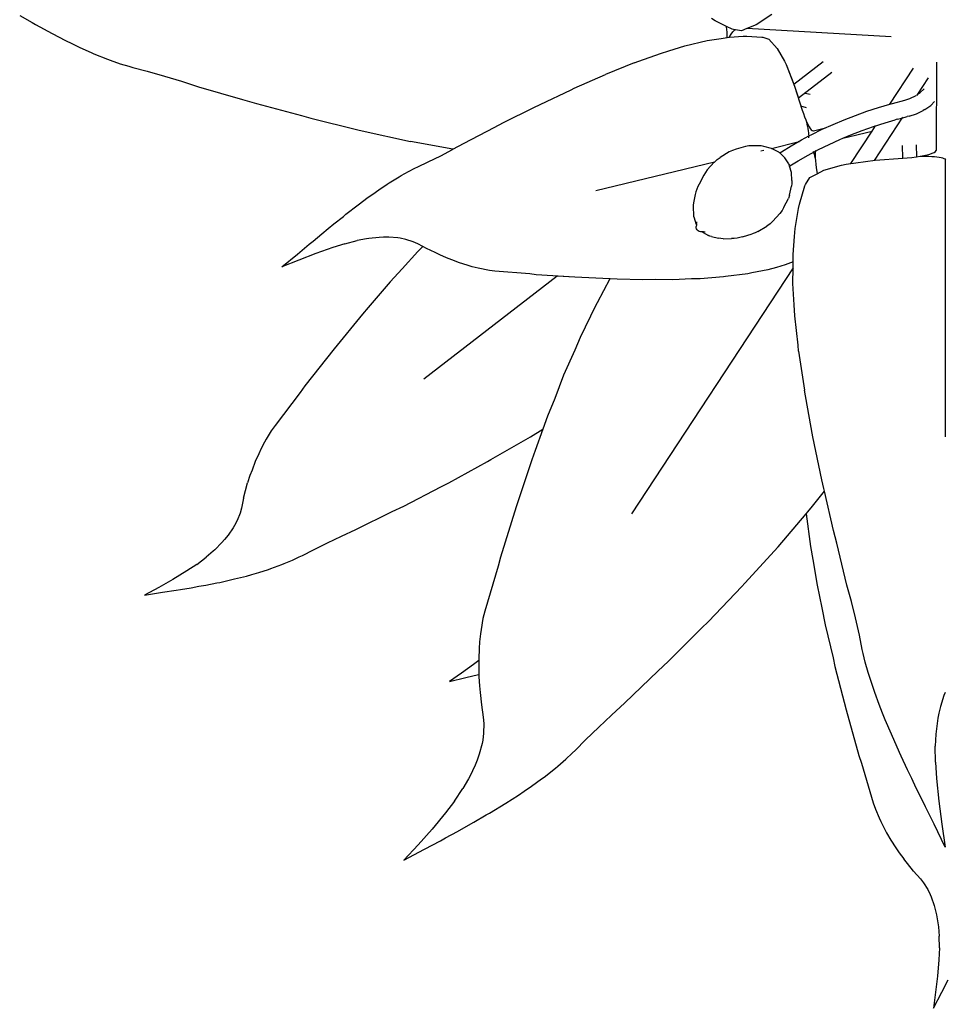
# Model space of a CAD drawing. Header units: metres. Extents: x 244.4 to 340.3, y -4.1 to 64.3.
# Drawn here: x 251.4077 to 251.7804, y 55.731 to 56.1288 of the extents above; entities that cross this region are included whole.
import ezdxf

# ---------------------------------------------------------------- set-up
doc = ezdxf.new("R2010")
doc.units = ezdxf.units.M
doc.layers.add('Edges', color=7, linetype='Continuous')

msp = doc.modelspace()

# ---------------------------------------------------------------- linework, layer by layer
at = {"layer": 'Edges'}
for p, q in [((251.40774, 56.13049), (251.41277, 56.12769)), ((251.41277, 56.12769), (251.4141, 56.12686)), ((251.68774, 56.12834), (251.68622, 56.12928)), ((251.69231, 56.12616), (251.68774, 56.12834)), ((251.7105, 56.13091), (251.7043, 56.12677)), ((251.4141, 56.12686), (251.42077, 56.12326)), ((251.69236, 56.12592), (251.69231, 56.12616)), ((251.69458, 56.12508), (251.69231, 56.12616)), ((251.69249, 56.12491), (251.69236, 56.12592)), ((251.69258, 56.12383), (251.69249, 56.12491)), ((251.6926, 56.12269), (251.69258, 56.12383)), ((251.69419, 56.12301), (251.69486, 56.12391)), ((251.69512, 56.12494), (251.69458, 56.12508)), ((251.69486, 56.12391), (251.69553, 56.12461)), ((251.69836, 56.1244), (251.69512, 56.12494)), ((251.69553, 56.12461), (251.69583, 56.12482)), ((251.70045, 56.12524), (251.69836, 56.1244)), ((251.7043, 56.12677), (251.70045, 56.12524)), ((251.75865, 56.12191), (251.70045, 56.12524)), ((251.42077, 56.12326), (251.42615, 56.12042)), ((251.42615, 56.12042), (251.42869, 56.11926)), ((251.67554, 56.11827), (251.68448, 56.1204)), ((251.68448, 56.1204), (251.69011, 56.12133)), ((251.69011, 56.12133), (251.69258, 56.1217)), ((251.69258, 56.1217), (251.6926, 56.12269)), ((251.69258, 56.1217), (251.69262, 56.12171)), ((251.69262, 56.12171), (251.69348, 56.12177)), ((251.69348, 56.12177), (251.69905, 56.12215)), ((251.69348, 56.12177), (251.69355, 56.12191)), ((251.69355, 56.12191), (251.69419, 56.12301)), ((251.69905, 56.12215), (251.70049, 56.12216)), ((251.70049, 56.12216), (251.7065, 56.12183)), ((251.7065, 56.12183), (251.70693, 56.12174)), ((251.70693, 56.12174), (251.7094, 56.12097)), ((251.7094, 56.12097), (251.71275, 56.11721)), ((251.42869, 56.11926), (251.43193, 56.11763)), ((251.43193, 56.11763), (251.4365, 56.11565)), ((251.4365, 56.11565), (251.43759, 56.11514)), ((251.66576, 56.11529), (251.66904, 56.11627)), ((251.66904, 56.11627), (251.67554, 56.11827)), ((251.71275, 56.11721), (251.71565, 56.11211)), ((251.43759, 56.11514), (251.44302, 56.11297)), ((251.44302, 56.11297), (251.44417, 56.11259)), ((251.44417, 56.11259), (251.44822, 56.11113)), ((251.65511, 56.11147), (251.65695, 56.11211)), ((251.65695, 56.11211), (251.66576, 56.11529)), ((251.71565, 56.11211), (251.7163, 56.1108)), ((251.71937, 56.10284), (251.73122, 56.112)), ((251.7768, 56.11177), (251.77676, 56.07632)), ((251.7768, 56.11177), (251.77678, 56.10031)), ((251.44822, 56.11113), (251.45167, 56.11013)), ((251.45167, 56.11013), (251.4533, 56.10962)), ((251.4533, 56.10962), (251.45898, 56.10813)), ((251.45898, 56.10813), (251.46603, 56.10615)), ((251.65511, 56.11147), (251.64355, 56.1068)), ((251.7163, 56.1108), (251.71937, 56.10284)), ((251.7163, 56.1108), (251.71964, 56.10214)), ((251.75803, 56.09481), (251.76757, 56.10932)), ((251.46603, 56.10615), (251.4728, 56.1041)), ((251.4728, 56.1041), (251.47971, 56.10188)), ((251.63091, 56.10122), (251.64355, 56.1068)), ((251.73464, 56.10758), (251.72122, 56.0972)), ((251.77349, 56.10543), (251.76894, 56.09849)), ((251.47971, 56.10188), (251.49746, 56.09678)), ((251.61724, 56.09477), (251.62978, 56.10067)), ((251.62978, 56.10067), (251.63091, 56.10122)), ((251.71964, 56.10214), (251.72122, 56.0972)), ((251.71964, 56.10214), (251.72274, 56.09244)), ((251.77025, 56.09952), (251.77183, 56.10102)), ((251.49746, 56.09678), (251.50301, 56.09509)), ((251.72396, 56.09932), (251.72597, 56.0988)), ((251.75915, 56.09513), (251.76404, 56.09642)), ((251.76404, 56.09642), (251.76609, 56.0971)), ((251.76609, 56.0971), (251.76867, 56.09836)), ((251.7689, 56.09843), (251.76879, 56.09826)), ((251.76908, 56.0987), (251.77025, 56.09952)), ((251.7745, 56.09437), (251.77607, 56.09588)), ((251.50301, 56.09509), (251.52117, 56.09023)), ((251.60251, 56.08743), (251.61476, 56.09348)), ((251.61476, 56.09348), (251.61724, 56.09477)), ((251.72457, 56.09339), (251.72225, 56.09399)), ((251.72274, 56.09244), (251.72323, 56.09104)), ((251.74419, 56.09034), (251.74882, 56.09197)), ((251.74882, 56.09197), (251.75354, 56.09349)), ((251.75354, 56.09349), (251.75803, 56.09481)), ((251.75803, 56.09481), (251.75915, 56.09513)), ((251.76878, 56.09099), (251.77142, 56.09228)), ((251.77214, 56.09273), (251.77142, 56.09228)), ((251.77214, 56.09273), (251.7745, 56.09437)), ((251.52117, 56.09023), (251.52496, 56.08916)), ((251.52496, 56.08916), (251.54387, 56.08453)), ((251.72323, 56.09104), (251.72372, 56.08974)), ((251.72372, 56.08974), (251.7242, 56.08854)), ((251.7242, 56.08854), (251.72468, 56.08747)), ((251.7242, 56.08854), (251.72444, 56.08767)), ((251.73522, 56.08672), (251.73966, 56.08859)), ((251.73966, 56.08859), (251.74419, 56.09034)), ((251.7631, 56.08959), (251.75171, 56.07223)), ((251.75619, 56.08737), (251.76017, 56.08853)), ((251.76098, 56.08877), (251.76017, 56.08853)), ((251.76098, 56.08877), (251.76287, 56.08924)), ((251.76287, 56.08924), (251.76507, 56.08982)), ((251.76587, 56.09006), (251.76507, 56.08982)), ((251.76587, 56.09006), (251.76878, 56.09099)), ((251.54387, 56.08453), (251.54563, 56.08408)), ((251.54563, 56.08408), (251.56506, 56.07985)), ((251.58663, 56.07919), (251.5988, 56.08543)), ((251.5988, 56.08543), (251.60251, 56.08743)), ((251.72444, 56.08767), (251.72467, 56.08677)), ((251.72467, 56.08677), (251.72486, 56.08588)), ((251.72468, 56.08747), (251.72515, 56.08652)), ((251.72486, 56.08588), (251.72504, 56.085)), ((251.72504, 56.085), (251.72518, 56.08416)), ((251.72515, 56.08652), (251.72559, 56.08572)), ((251.72518, 56.08416), (251.72528, 56.08337)), ((251.72559, 56.08572), (251.72602, 56.08506)), ((251.72602, 56.08506), (251.72642, 56.08456)), ((251.72642, 56.08456), (251.7268, 56.08421)), ((251.72661, 56.08264), (251.73086, 56.08474)), ((251.7268, 56.08421), (251.72718, 56.08405)), ((251.72729, 56.08403), (251.72718, 56.08405)), ((251.73159, 56.08507), (251.72729, 56.08403)), ((251.73086, 56.08474), (251.73522, 56.08672)), ((251.7322, 56.08522), (251.73159, 56.08507)), ((251.73916, 56.08114), (251.75093, 56.08399)), ((251.74235, 56.08248), (251.74687, 56.08423)), ((251.7424, 56.071), (251.75093, 56.08399)), ((251.74687, 56.08423), (251.75148, 56.08586)), ((251.75093, 56.08399), (251.75229, 56.08606)), ((251.75148, 56.08586), (251.75619, 56.08737)), ((251.75229, 56.08606), (251.75228, 56.08611)), ((251.58212, 56.07668), (251.56506, 56.07985)), ((251.71836, 56.07811), (251.72244, 56.08043)), ((251.72102, 56.07963), (251.72171, 56.07979)), ((251.72244, 56.08043), (251.72538, 56.08203)), ((251.72528, 56.08337), (251.72535, 56.08265)), ((251.72535, 56.08265), (251.72538, 56.08203)), ((251.72537, 56.0815), (251.72535, 56.08135)), ((251.72538, 56.0818), (251.72537, 56.0815)), ((251.72538, 56.08203), (251.72661, 56.08264)), ((251.72538, 56.08203), (251.72538, 56.08199)), ((251.73358, 56.07864), (251.73792, 56.08062)), ((251.73792, 56.08062), (251.73916, 56.08114)), ((251.7384, 56.08096), (251.7385, 56.08098)), ((251.73916, 56.08114), (251.74235, 56.08248)), ((251.57721, 56.0741), (251.58193, 56.07658)), ((251.58193, 56.07658), (251.58212, 56.07668)), ((251.58212, 56.07668), (251.58663, 56.07919)), ((251.69472, 56.07625), (251.69339, 56.0756)), ((251.69615, 56.0767), (251.69472, 56.07625)), ((251.69998, 56.07783), (251.69615, 56.0767)), ((251.70129, 56.07802), (251.69998, 56.07783)), ((251.70511, 56.07811), (251.70129, 56.07802)), ((251.7062, 56.07808), (251.70511, 56.07811)), ((251.7061, 56.07602), (251.70733, 56.07631)), ((251.70726, 56.07783), (251.7062, 56.07808)), ((251.71043, 56.07706), (251.70726, 56.07783)), ((251.71043, 56.07706), (251.72102, 56.07963)), ((251.71331, 56.07549), (251.71043, 56.07706)), ((251.71438, 56.07567), (251.71836, 56.07811)), ((251.72518, 56.07435), (251.72933, 56.07655)), ((251.72758, 56.07501), (251.72733, 56.07585)), ((251.72804, 56.07587), (251.72802, 56.07544)), ((251.72807, 56.07626), (251.72804, 56.07587)), ((251.72933, 56.07655), (251.73358, 56.07864)), ((251.76328, 56.07309), (251.76313, 56.07827)), ((251.76872, 56.07843), (251.76886, 56.07364)), ((251.77586, 56.07541), (251.77639, 56.07577)), ((251.77639, 56.07577), (251.77672, 56.07618)), ((251.77676, 56.07632), (251.77672, 56.07618)), ((251.57217, 56.0716), (251.57721, 56.0741)), ((251.6874, 56.07149), (251.68852, 56.07251)), ((251.68852, 56.07251), (251.6898, 56.07338)), ((251.69339, 56.0756), (251.6898, 56.07338)), ((251.71366, 56.0753), (251.71331, 56.07549)), ((251.71371, 56.07525), (251.71366, 56.0753)), ((251.71371, 56.07525), (251.71438, 56.07567)), ((251.71578, 56.0733), (251.71371, 56.07525)), ((251.71734, 56.07083), (251.71578, 56.0733)), ((251.71786, 56.07004), (251.72111, 56.07203)), ((251.72111, 56.07203), (251.72518, 56.07435)), ((251.72782, 56.07415), (251.72758, 56.07501)), ((251.72805, 56.07326), (251.72782, 56.07415)), ((251.72802, 56.07544), (251.72801, 56.07441)), ((251.72801, 56.07441), (251.72805, 56.07326)), ((251.72805, 56.07326), (251.72813, 56.07201)), ((251.72813, 56.07201), (251.72826, 56.07066)), ((251.74044, 56.07074), (251.75213, 56.07229)), ((251.75213, 56.07229), (251.76328, 56.07309)), ((251.76328, 56.07309), (251.76503, 56.07322)), ((251.76503, 56.07322), (251.7669, 56.0734)), ((251.7669, 56.0734), (251.76865, 56.07361)), ((251.76865, 56.07361), (251.76886, 56.07364)), ((251.76886, 56.07364), (251.77027, 56.07385)), ((251.77027, 56.07385), (251.77174, 56.07412)), ((251.77027, 56.07385), (251.77143, 56.07389)), ((251.77143, 56.07389), (251.7726, 56.0739)), ((251.77174, 56.07412), (251.77305, 56.07442)), ((251.7726, 56.0739), (251.77377, 56.07388)), ((251.77305, 56.07442), (251.77418, 56.07473)), ((251.77377, 56.07388), (251.7749, 56.07383)), ((251.77418, 56.07473), (251.77512, 56.07506)), ((251.7749, 56.07383), (251.77598, 56.07375)), ((251.77512, 56.07506), (251.77586, 56.07541)), ((251.77598, 56.07375), (251.77698, 56.07364)), ((251.77698, 56.07364), (251.77789, 56.07351)), ((251.77789, 56.07351), (251.77867, 56.07336)), ((251.77867, 56.07336), (251.77932, 56.07319)), ((251.77932, 56.07319), (251.77982, 56.07301)), ((251.77982, 56.07301), (251.78016, 56.07282)), ((251.78016, 56.07282), (251.78033, 56.07262)), ((251.78064, 56.07281), (251.78033, 56.07262)), ((251.78033, 56.07262), (251.78033, 55.96093)), ((251.56429, 56.06777), (251.56684, 56.06904)), ((251.56684, 56.06904), (251.56802, 56.06966)), ((251.56802, 56.06966), (251.57217, 56.0716)), ((251.6874, 56.07149), (251.63964, 56.05994)), ((251.6845, 56.06837), (251.68378, 56.06734)), ((251.68738, 56.07147), (251.6845, 56.06837)), ((251.68738, 56.07147), (251.6874, 56.07149)), ((251.71734, 56.07083), (251.71746, 56.07045)), ((251.71764, 56.0699), (251.71746, 56.07045)), ((251.71786, 56.07004), (251.71764, 56.0699)), ((251.71845, 56.06733), (251.71764, 56.0699)), ((251.72826, 56.07066), (251.72843, 56.06922)), ((251.72843, 56.06922), (251.72864, 56.06771)), ((251.72878, 56.06684), (251.73146, 56.06827)), ((251.73146, 56.06827), (251.73863, 56.07034)), ((251.73863, 56.07034), (251.74044, 56.07074)), ((251.55649, 56.06314), (251.56048, 56.0656)), ((251.56048, 56.0656), (251.56134, 56.06607)), ((251.56134, 56.06607), (251.56429, 56.06777)), ((251.68313, 56.06626), (251.68125, 56.06266)), ((251.68378, 56.06734), (251.68313, 56.06626)), ((251.71861, 56.06407), (251.71845, 56.06733)), ((251.71861, 56.06407), (251.71865, 56.06298)), ((251.72415, 56.06245), (251.72582, 56.06527)), ((251.72582, 56.06527), (251.72878, 56.06684)), ((251.72864, 56.06771), (251.72878, 56.06684)), ((251.54993, 56.05864), (251.5523, 56.06037)), ((251.5523, 56.06037), (251.55569, 56.06258)), ((251.55569, 56.06258), (251.55649, 56.06314)), ((251.68032, 56.06061), (251.67998, 56.05954)), ((251.68074, 56.06165), (251.68032, 56.06061)), ((251.68125, 56.06266), (251.68074, 56.06165)), ((251.71766, 56.05818), (251.71847, 56.0619)), ((251.71865, 56.06298), (251.71847, 56.0619)), ((251.7217, 56.05462), (251.7239, 56.06194)), ((251.7239, 56.06194), (251.72415, 56.06245)), ((251.54404, 56.05435), (251.54802, 56.05735)), ((251.54802, 56.05735), (251.54993, 56.05864)), ((251.67973, 56.05843), (251.67901, 56.05511)), ((251.67998, 56.05954), (251.67973, 56.05843)), ((251.71537, 56.05338), (251.71722, 56.05692)), ((251.71766, 56.05818), (251.71722, 56.05692)), ((251.53904, 56.05053), (251.54404, 56.05435)), ((251.6789, 56.0542), (251.67887, 56.05328)), ((251.67887, 56.05328), (251.67901, 56.05035)), ((251.67901, 56.05511), (251.6789, 56.0542)), ((251.71466, 56.05206), (251.71377, 56.05088)), ((251.71537, 56.05338), (251.71466, 56.05206)), ((251.71991, 56.04477), (251.72128, 56.05285)), ((251.72128, 56.05285), (251.7217, 56.05462)), ((251.53425, 56.04673), (251.53806, 56.04968)), ((251.53806, 56.04968), (251.53904, 56.05053)), ((251.67901, 56.05035), (251.67907, 56.0497)), ((251.67907, 56.0497), (251.67922, 56.04907)), ((251.67922, 56.04907), (251.67994, 56.04681)), ((251.7109, 56.04778), (251.71377, 56.05088)), ((251.52933, 56.04271), (251.53198, 56.04476)), ((251.53198, 56.04476), (251.53425, 56.04673)), ((251.67994, 56.04681), (251.68008, 56.04651)), ((251.68019, 56.04624), (251.68005, 56.04559)), ((251.68007, 56.0451), (251.68005, 56.04559)), ((251.68022, 56.04463), (251.68007, 56.0451)), ((251.68008, 56.04651), (251.68021, 56.04631)), ((251.68019, 56.04699), (251.68024, 56.04689)), ((251.68021, 56.04631), (251.68019, 56.04624)), ((251.68021, 56.04631), (251.68029, 56.04669)), ((251.68049, 56.04421), (251.68022, 56.04463)), ((251.68023, 56.04754), (251.68024, 56.04689)), ((251.68024, 56.04689), (251.68023, 56.04676)), ((251.68023, 56.04676), (251.68029, 56.04669)), ((251.68085, 56.04387), (251.68049, 56.04421)), ((251.70497, 56.04354), (251.70857, 56.04577)), ((251.70981, 56.04669), (251.70857, 56.04577)), ((251.7109, 56.04778), (251.70981, 56.04669)), ((251.71963, 56.04156), (251.71991, 56.04477)), ((251.52582, 56.03968), (251.52933, 56.04271)), ((251.54736, 56.04062), (251.54362, 56.03991)), ((251.54824, 56.04077), (251.54736, 56.04062)), ((251.55243, 56.04123), (251.54824, 56.04077)), ((251.55413, 56.04128), (251.55243, 56.04123)), ((251.5563, 56.04131), (251.55413, 56.04128)), ((251.5599, 56.04104), (251.5563, 56.04131)), ((251.56095, 56.04086), (251.5599, 56.04104)), ((251.56314, 56.04041), (251.56095, 56.04086)), ((251.56611, 56.03947), (251.56314, 56.04041)), ((251.68129, 56.04363), (251.68085, 56.04387)), ((251.68177, 56.04351), (251.68129, 56.04363)), ((251.68242, 56.04352), (251.68177, 56.04351)), ((251.68307, 56.04345), (251.68242, 56.04352)), ((251.68244, 56.04358), (251.68252, 56.04351)), ((251.68252, 56.04351), (251.68267, 56.04337)), ((251.68294, 56.04317), (251.68267, 56.04337)), ((251.68268, 56.04365), (251.68295, 56.04347)), ((251.68295, 56.04347), (251.68274, 56.04355)), ((251.68294, 56.04317), (251.68502, 56.04204)), ((251.68371, 56.04331), (251.68307, 56.04345)), ((251.68317, 56.04338), (251.68307, 56.04345)), ((251.68561, 56.04177), (251.68502, 56.04204)), ((251.68624, 56.04159), (251.68561, 56.04177)), ((251.68624, 56.04159), (251.68909, 56.04089)), ((251.69, 56.04073), (251.68909, 56.04089)), ((251.69091, 56.04067), (251.69, 56.04073)), ((251.69091, 56.04067), (251.69431, 56.04075)), ((251.69544, 56.04078), (251.69431, 56.04075)), ((251.69656, 56.04091), (251.69544, 56.04078)), ((251.69766, 56.04113), (251.69656, 56.04091)), ((251.69875, 56.04144), (251.69766, 56.04113)), ((251.69875, 56.04144), (251.70264, 56.04259)), ((251.70383, 56.04302), (251.70264, 56.04259)), ((251.70497, 56.04354), (251.70383, 56.04302)), ((251.71909, 56.03433), (251.71963, 56.04156)), ((251.51957, 56.0345), (251.52423, 56.03848)), ((251.52423, 56.03848), (251.52582, 56.03968)), ((251.53382, 56.03717), (251.527, 56.03477)), ((251.53868, 56.03867), (251.53382, 56.03717)), ((251.53868, 56.03867), (251.54362, 56.03991)), ((251.56797, 56.03865), (251.56611, 56.03947)), ((251.57004, 56.03754), (251.56797, 56.03865)), ((251.57004, 56.03754), (251.56801, 56.03548)), ((251.57149, 56.03677), (251.57004, 56.03754)), ((251.57506, 56.03508), (251.57149, 56.03677)), ((251.51324, 56.02934), (251.51957, 56.0345)), ((251.52015, 56.0321), (251.51324, 56.02934)), ((251.527, 56.03477), (251.52015, 56.0321)), ((251.56801, 56.03548), (251.56172, 56.02854)), ((251.57694, 56.03416), (251.57506, 56.03508)), ((251.57961, 56.033), (251.57694, 56.03416)), ((251.5817, 56.03222), (251.57961, 56.033)), ((251.58484, 56.031), (251.5817, 56.03222)), ((251.71908, 56.03138), (251.71909, 56.03433)), ((251.56172, 56.02854), (251.55693, 56.02336)), ((251.58787, 56.03005), (251.58484, 56.031)), ((251.58985, 56.02942), (251.58787, 56.03005)), ((251.59225, 56.02879), (251.58985, 56.02942)), ((251.59681, 56.02786), (251.59225, 56.02879)), ((251.71907, 56.02903), (251.65399, 55.92995)), ((251.70888, 56.02819), (251.70246, 56.02692)), ((251.7124, 56.02917), (251.70888, 56.02819)), ((251.71596, 56.03018), (251.7124, 56.02917)), ((251.71908, 56.03138), (251.71596, 56.03018)), ((251.71905, 56.02266), (251.71907, 56.02903)), ((251.71907, 56.02903), (251.71908, 56.03138)), ((251.62409, 56.02567), (251.57037, 55.98415)), ((251.59904, 56.02758), (251.59681, 56.02786)), ((251.61305, 56.0265), (251.59904, 56.02758)), ((251.61571, 56.02622), (251.61305, 56.0265)), ((251.63123, 56.0252), (251.61571, 56.02622)), ((251.63123, 56.0252), (251.62409, 56.02567)), ((251.64534, 56.02449), (251.63123, 56.0252)), ((251.64534, 56.02449), (251.64016, 56.01493)), ((251.64542, 56.02448), (251.64534, 56.02449)), ((251.64822, 56.02446), (251.64542, 56.02448)), ((251.65854, 56.02414), (251.64822, 56.02446)), ((251.66386, 56.02422), (251.65854, 56.02414)), ((251.67064, 56.02417), (251.66386, 56.02422)), ((251.67814, 56.02451), (251.67064, 56.02417)), ((251.68175, 56.02459), (251.67814, 56.02451)), ((251.69103, 56.02537), (251.68175, 56.02459)), ((251.69189, 56.02542), (251.69103, 56.02537)), ((251.7009, 56.02661), (251.69189, 56.02542)), ((251.70246, 56.02692), (251.7009, 56.02661)), ((251.55693, 56.02336), (251.54805, 56.01303)), ((251.71957, 56.01404), (251.71905, 56.02266)), ((251.54805, 56.01303), (251.5457, 56.01035)), ((251.63958, 56.0137), (251.63337, 56.00092)), ((251.64016, 56.01493), (251.63958, 56.0137)), ((251.7198, 56.0097), (251.71957, 56.01404)), ((251.5457, 56.01035), (251.53428, 55.99643)), ((251.7211, 55.99787), (251.7198, 56.0097)), ((251.63337, 56.00092), (251.63121, 55.99588)), ((251.53428, 55.99643), (251.52251, 55.98147)), ((251.72134, 55.99541), (251.7211, 55.99787)), ((251.63121, 55.99588), (251.62673, 55.98573)), ((251.72134, 55.99541), (251.72366, 55.97975)), ((251.62673, 55.98573), (251.62311, 55.97642)), ((251.52251, 55.98147), (251.52058, 55.97884)), ((251.52058, 55.97884), (251.51051, 55.96556)), ((251.62311, 55.97642), (251.62023, 55.96934)), ((251.72676, 55.96249), (251.72366, 55.97975)), ((251.62023, 55.96934), (251.61834, 55.96405)), ((251.51051, 55.96556), (251.50899, 55.96339)), ((251.50899, 55.96339), (251.50699, 55.96006)), ((251.59747, 55.95178), (251.61338, 55.96099)), ((251.61338, 55.96099), (251.61834, 55.96405)), ((251.61834, 55.96405), (251.61525, 55.9554)), ((251.72711, 55.96093), (251.72676, 55.96249)), ((251.73065, 55.94369), (251.72711, 55.96093)), ((251.50623, 55.95876), (251.50493, 55.95627)), ((251.50699, 55.96006), (251.50623, 55.95876)), ((251.50395, 55.95415), (251.50253, 55.95098)), ((251.50493, 55.95627), (251.50395, 55.95415)), ((251.61525, 55.9554), (251.61386, 55.95173)), ((251.50253, 55.95098), (251.50125, 55.94756)), ((251.58046, 55.9425), (251.596, 55.95099)), ((251.596, 55.95099), (251.59747, 55.95178)), ((251.61386, 55.95173), (251.6076, 55.93285)), ((251.50043, 55.94534), (251.49949, 55.9424)), ((251.50125, 55.94756), (251.50043, 55.94534)), ((251.49786, 55.93631), (251.49949, 55.9424)), ((251.56233, 55.93312), (251.57727, 55.94088)), ((251.57727, 55.94088), (251.58046, 55.9425)), ((251.7315, 55.94023), (251.73065, 55.94369)), ((251.72688, 55.93303), (251.73174, 55.93914)), ((251.73174, 55.93914), (251.7315, 55.94023)), ((251.73531, 55.92331), (251.73174, 55.93914)), ((251.49786, 55.93631), (251.49699, 55.93228)), ((251.55766, 55.93087), (251.56233, 55.93312)), ((251.6076, 55.93285), (251.60126, 55.91247)), ((251.7251, 55.93076), (251.72688, 55.93303)), ((251.49643, 55.93029), (251.49524, 55.92733)), ((251.49699, 55.93228), (251.49643, 55.93029)), ((251.54304, 55.92362), (251.55766, 55.93087)), ((251.71312, 55.91674), (251.7244, 55.92995)), ((251.7244, 55.92995), (251.7251, 55.93076)), ((251.7244, 55.92995), (251.72617, 55.91677)), ((251.49418, 55.9253), (251.49366, 55.92438)), ((251.49524, 55.92733), (251.49418, 55.9253)), ((251.4916, 55.92139), (251.49022, 55.9197)), ((251.49366, 55.92438), (251.4916, 55.92139)), ((251.53167, 55.91829), (251.53723, 55.92094)), ((251.53723, 55.92094), (251.54304, 55.92362)), ((251.73667, 55.91813), (251.73531, 55.92331)), ((251.48914, 55.91844), (251.48624, 55.9155)), ((251.49022, 55.9197), (251.48914, 55.91844)), ((251.52603, 55.9155), (251.53167, 55.91829)), ((251.69974, 55.90203), (251.71312, 55.91674)), ((251.72617, 55.91677), (251.72708, 55.9116)), ((251.74074, 55.90124), (251.73667, 55.91813)), ((251.48558, 55.91493), (251.48283, 55.91255)), ((251.48624, 55.9155), (251.48558, 55.91493)), ((251.52028, 55.91262), (251.5216, 55.91322)), ((251.5216, 55.91322), (251.52603, 55.9155)), ((251.47899, 55.90964), (251.47505, 55.907)), ((251.47899, 55.90964), (251.48283, 55.91255)), ((251.50879, 55.90791), (251.51332, 55.90957)), ((251.51332, 55.90957), (251.51424, 55.90996)), ((251.51424, 55.90996), (251.51757, 55.91132)), ((251.51757, 55.91132), (251.52028, 55.91262)), ((251.6003, 55.90894), (251.59497, 55.89076)), ((251.60126, 55.91247), (251.6003, 55.90894)), ((251.72708, 55.9116), (251.7288, 55.90132)), ((251.47505, 55.907), (251.46942, 55.90357)), ((251.49422, 55.90375), (251.49898, 55.90492)), ((251.49898, 55.90492), (251.50114, 55.90558)), ((251.50114, 55.90558), (251.50399, 55.90635)), ((251.50399, 55.90635), (251.50784, 55.90763)), ((251.50784, 55.90763), (251.50879, 55.90791)), ((251.46942, 55.90357), (251.46369, 55.90038)), ((251.47678, 55.90019), (251.47983, 55.90082)), ((251.47983, 55.90082), (251.48264, 55.90124)), ((251.48264, 55.90124), (251.48709, 55.90219)), ((251.48709, 55.90219), (251.48832, 55.90239)), ((251.48832, 55.90239), (251.49422, 55.90375)), ((251.685, 55.88667), (251.69847, 55.90074)), ((251.69847, 55.90074), (251.69974, 55.90203)), ((251.7288, 55.90132), (251.7307, 55.89214)), ((251.74256, 55.89466), (251.74074, 55.90124)), ((251.46369, 55.90038), (251.45798, 55.8973)), ((251.45798, 55.8973), (251.4652, 55.89842)), ((251.4652, 55.89842), (251.47074, 55.89921)), ((251.47074, 55.89921), (251.47251, 55.89958)), ((251.47251, 55.89958), (251.47678, 55.90019)), ((251.74421, 55.88809), (251.74256, 55.89466)), ((251.59497, 55.89076), (251.59425, 55.88783)), ((251.7307, 55.89214), (251.73206, 55.88523)), ((251.59425, 55.88783), (251.59351, 55.88344)), ((251.68218, 55.88393), (251.685, 55.88667)), ((251.73206, 55.88523), (251.73518, 55.87196)), ((251.74578, 55.88113), (251.74421, 55.88809)), ((251.59323, 55.88171), (251.59288, 55.87846)), ((251.59351, 55.88344), (251.59323, 55.88171)), ((251.66889, 55.87063), (251.68218, 55.88393)), ((251.74694, 55.87542), (251.74578, 55.88113)), ((251.59288, 55.87846), (251.59272, 55.87573)), ((251.59272, 55.87573), (251.59251, 55.87162)), ((251.74736, 55.87379), (251.74694, 55.87542)), ((251.74816, 55.87026), (251.74736, 55.87379)), ((251.59041, 55.86934), (251.58563, 55.86588)), ((251.59252, 55.871), (251.59041, 55.86934)), ((251.59251, 55.87162), (251.59252, 55.871)), ((251.59251, 55.87162), (251.59258, 55.86727)), ((251.66466, 55.86667), (251.66889, 55.87063)), ((251.73518, 55.87196), (251.73596, 55.86848)), ((251.74938, 55.8661), (251.74816, 55.87026)), ((251.58563, 55.86588), (251.58083, 55.86252)), ((251.58739, 55.86415), (251.59242, 55.86531)), ((251.59242, 55.86531), (251.5926, 55.86536)), ((251.59258, 55.86727), (251.59261, 55.86442)), ((251.65137, 55.85384), (251.66466, 55.86667)), ((251.73596, 55.86848), (251.74048, 55.85105)), ((251.7497, 55.86491), (251.74938, 55.8661)), ((251.58083, 55.86252), (251.58739, 55.86415)), ((251.59261, 55.86442), (251.59283, 55.8607)), ((251.75155, 55.85924), (251.7497, 55.86491)), ((251.59283, 55.8607), (251.59312, 55.85804)), ((251.59312, 55.85804), (251.59362, 55.85307)), ((251.752, 55.8581), (251.75155, 55.85924)), ((251.75371, 55.85325), (251.752, 55.8581)), ((251.78038, 55.8581), (251.77985, 55.85686)), ((251.59362, 55.85307), (251.59438, 55.84808)), ((251.64598, 55.84897), (251.65137, 55.85384)), ((251.75515, 55.8498), (251.75371, 55.85325)), ((251.77985, 55.85686), (251.77844, 55.85249)), ((251.74048, 55.85105), (251.74563, 55.83273)), ((251.75616, 55.84707), (251.75515, 55.8498)), ((251.77782, 55.8498), (251.77739, 55.84769)), ((251.77844, 55.85249), (251.77782, 55.8498)), ((251.59438, 55.84808), (251.59459, 55.84555)), ((251.59459, 55.84555), (251.59448, 55.84165)), ((251.64083, 55.84413), (251.64598, 55.84897)), ((251.75869, 55.84125), (251.75616, 55.84707)), ((251.77739, 55.84769), (251.77669, 55.84238)), ((251.59448, 55.84165), (251.59412, 55.83889)), ((251.63559, 55.83901), (251.64083, 55.84413)), ((251.7619, 55.83394), (251.75869, 55.84125)), ((251.77663, 55.84125), (251.77637, 55.83642)), ((251.77669, 55.84238), (251.77663, 55.84125)), ((251.5939, 55.8376), (251.59276, 55.83331)), ((251.59412, 55.83889), (251.5939, 55.8376)), ((251.63146, 55.83484), (251.63559, 55.83901)), ((251.59276, 55.83331), (251.59186, 55.8308)), ((251.62761, 55.8312), (251.63021, 55.83368)), ((251.63021, 55.83368), (251.63146, 55.83484)), ((251.76266, 55.83248), (251.7619, 55.83394)), ((251.77643, 55.82996), (251.77637, 55.83642)), ((251.59186, 55.8308), (251.59112, 55.82887)), ((251.62432, 55.82842), (251.62761, 55.8312)), ((251.74563, 55.83273), (251.74661, 55.82962)), ((251.74661, 55.82962), (251.75141, 55.81366)), ((251.76516, 55.8269), (251.76266, 55.83248)), ((251.77643, 55.82996), (251.77684, 55.82351)), ((251.59112, 55.82887), (251.58893, 55.82427)), ((251.61882, 55.824), (251.62342, 55.82761)), ((251.62342, 55.82761), (251.62432, 55.82842)), ((251.76691, 55.82351), (251.76516, 55.8269)), ((251.58839, 55.82334), (251.58611, 55.8194)), ((251.58893, 55.82427), (251.58839, 55.82334)), ((251.61384, 55.82034), (251.61783, 55.82331)), ((251.61783, 55.82331), (251.61882, 55.824)), ((251.76865, 55.81961), (251.76691, 55.82351)), ((251.77684, 55.82351), (251.77777, 55.81437)), ((251.58274, 55.81439), (251.58611, 55.8194)), ((251.60853, 55.81673), (251.61081, 55.81835)), ((251.61081, 55.81835), (251.61384, 55.82034)), ((251.77135, 55.81437), (251.76865, 55.81961)), ((251.58274, 55.81439), (251.57912, 55.8096)), ((251.59692, 55.80951), (251.60339, 55.81349)), ((251.60339, 55.81349), (251.60853, 55.81673)), ((251.75141, 55.81366), (251.75227, 55.81116)), ((251.77236, 55.81206), (251.77135, 55.81437)), ((251.77777, 55.81437), (251.77901, 55.80512)), ((251.57912, 55.8096), (251.57374, 55.80311)), ((251.59554, 55.80877), (251.59692, 55.80951)), ((251.75227, 55.81116), (251.75378, 55.80758)), ((251.77587, 55.80512), (251.77236, 55.81206)), ((251.58741, 55.80415), (251.5906, 55.80582)), ((251.5906, 55.80582), (251.59554, 55.80877)), ((251.75378, 55.80758), (251.75439, 55.80619)), ((251.75439, 55.80619), (251.75564, 55.80368)), ((251.57374, 55.80311), (251.5681, 55.79678)), ((251.5791, 55.79959), (251.584, 55.80212)), ((251.584, 55.80212), (251.58741, 55.80415)), ((251.75564, 55.80368), (251.75677, 55.80164)), ((251.75677, 55.80164), (251.75849, 55.79863)), ((251.78035, 55.79576), (251.77587, 55.80512)), ((251.77901, 55.80512), (251.78035, 55.79576)), ((251.57072, 55.79506), (251.57711, 55.79839)), ((251.57711, 55.79839), (251.5791, 55.79959)), ((251.75849, 55.79863), (251.7605, 55.79557)), ((251.5681, 55.79678), (251.56237, 55.79052)), ((251.56237, 55.79052), (251.57072, 55.79506)), ((251.7605, 55.79557), (251.76181, 55.7936)), ((251.76181, 55.7936), (251.76364, 55.79111)), ((251.76759, 55.7862), (251.76364, 55.79111)), ((251.76759, 55.7862), (251.77034, 55.78313)), ((251.77034, 55.78313), (251.77161, 55.7815)), ((251.77161, 55.7815), (251.7733, 55.7788)), ((251.7733, 55.7788), (251.77432, 55.77674)), ((251.77432, 55.77674), (251.77476, 55.77578)), ((251.77476, 55.77578), (251.77596, 55.77236)), ((251.77596, 55.77236), (251.77651, 55.77025)), ((251.77651, 55.77025), (251.7769, 55.76863)), ((251.7769, 55.76863), (251.77756, 55.76456)), ((251.77756, 55.76456), (251.77764, 55.76369)), ((251.77764, 55.76369), (251.77794, 55.76006)), ((251.77802, 55.75525), (251.77794, 55.76006)), ((251.77802, 55.75525), (251.77784, 55.7505)), ((251.77784, 55.7505), (251.77729, 55.74394)), ((251.77729, 55.74394), (251.7765, 55.73742)), ((251.77896, 55.73749), (251.78159, 55.74244)), ((251.77561, 55.73099), (251.77896, 55.73749)), ((251.7765, 55.73742), (251.77561, 55.73099))]:
    msp.add_line(p, q, dxfattribs=at)

doc.saveas('drawing.dxf')
